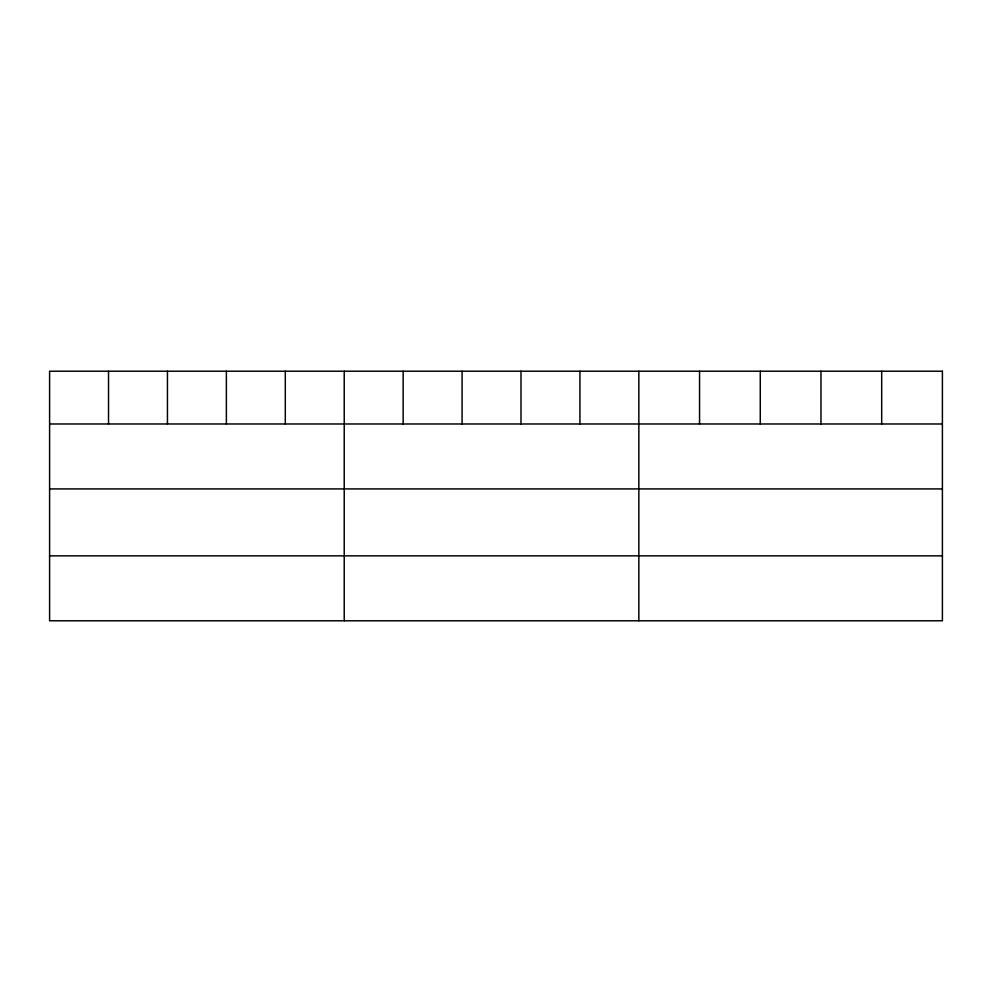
<?xml version="1.0" encoding="UTF-8"?>
<svg xmlns="http://www.w3.org/2000/svg" width="992" height="992" viewBox="0 0 992 992"><rect width="100%" height="100%" fill="white"/><g stroke="black" fill="none" stroke-linecap="round" stroke-linejoin="round"><path stroke-width="1.49" d="M49.6 423.981L942.4 423.981M49.6 488.92L942.4 488.92M49.6 555.842L942.4 555.842M881.69 371.219L881.69 423.981M820.979 371.219L820.979 423.981M760.269 371.219L760.269 423.981M699.558 371.219L699.558 423.981M638.848 371.219L638.848 620.781M579.923 371.219L579.923 423.981M520.998 371.219L520.998 423.981M462.074 371.219L462.074 423.981M403.149 371.219L403.149 423.981M344.224 371.219L344.224 620.781M285.299 371.219L285.299 423.981M226.374 371.219L226.374 423.981M167.45 371.219L167.45 423.981M108.525 371.219L108.525 423.981M942.4 371.219L49.6 371.219L49.6 620.781L942.4 620.781L942.4 371.219"/></g></svg>
